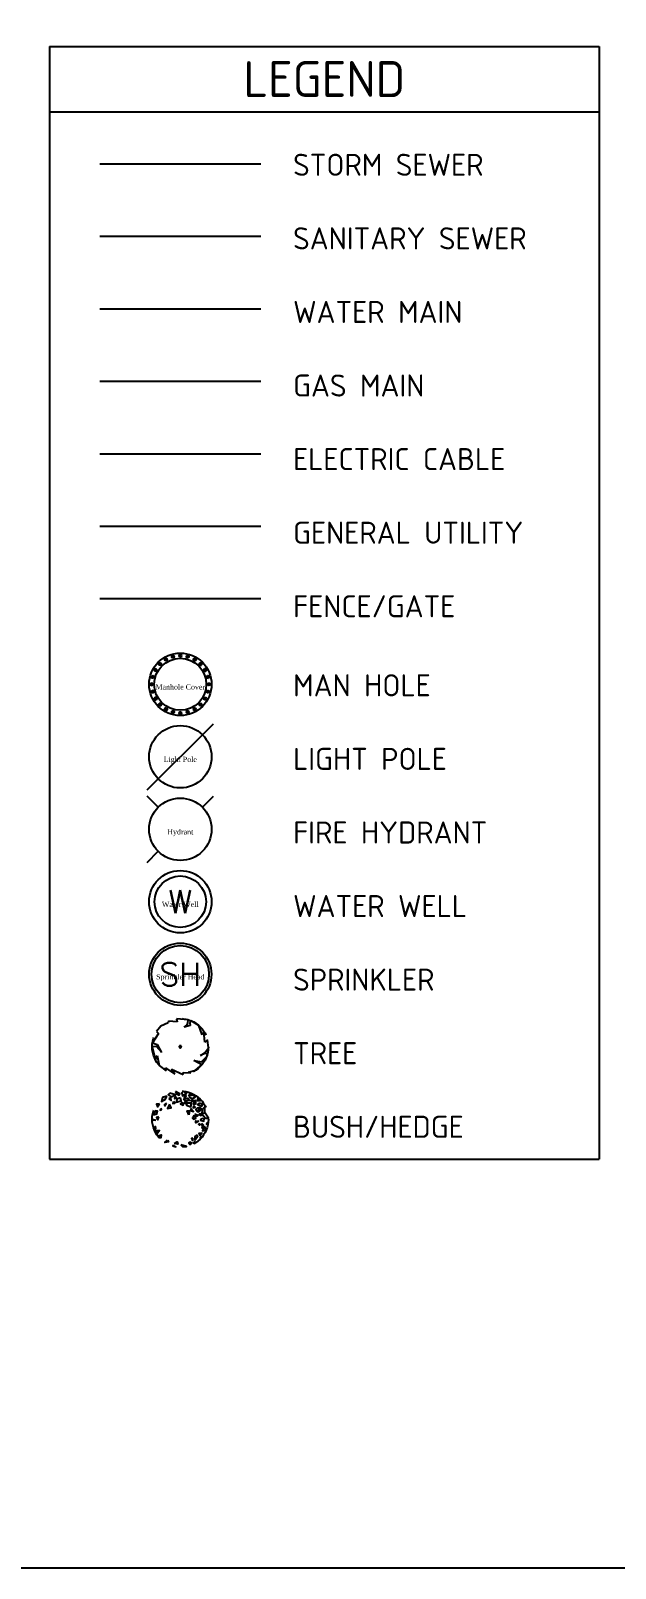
# Paper-space layout 'INFO_SHEET_FOR_STANDARDS' of a CAD drawing. Header units: feet, sheet in inches. Extents: x 0 to 10.7, y 0 to 8.2.
# Drawn here: x 3.77 to 5.69, y 0 to 5.05 of the extents above; entities that cross this region are included whole.
import ezdxf

# ---------------------------------------------------------------- set-up
doc = ezdxf.new("R2010")
doc.units = ezdxf.units.FT
doc.header["$MEASUREMENT"] = 0
doc.linetypes.add('DOT2', pattern=[0.125, 0, -0.125])
doc.layers.add('Construction Lines', color=11, linetype='DOT2', plot=False)
doc.layers.add('Product (Red Only)', color=1, linetype='Continuous')
doc.layers.add('Title Block', color=7, linetype='Continuous')
doc.styles.add('ISO3098B', font='ISO3098B.SHX', dxfattribs={"height": 2})
doc.styles.get("Standard").update_dxf_attribs({"font": 'simplex.shx'})
doc.styles.add('Times', font='times.ttf')
doc.linetypes.add('ELECTRICAL', pattern='A,0.5,-0.2,["ELC",Standard,S=0.1,R=0,X=-0.1,Y=-0.05],-0.2', length=0.9)
doc.linetypes.add('FENCE', pattern='A,0.5,-0.2,["X",Standard,S=0.1,R=0,X=-0.1,Y=-0.05],-0.2', length=0.9)
doc.linetypes.add('GAS_LINE', pattern='A,0.5,-0.2,["GAS",Standard,S=0.1,R=0,X=-0.1,Y=-0.05],-0.25', length=0.95)
doc.linetypes.add('SEWER', pattern='A,0.5,-0.2,["SW",Standard,S=0.1,R=0,X=-0.1,Y=-0.05],-0.2', length=0.9)
doc.linetypes.add('UTILITY', pattern='A,0.5,-0.2,["U",Standard,S=0.1,R=0,X=-0.1,Y=-0.05],-0.2', length=0.9)
doc.linetypes.add('WATER_SUPPLY', pattern='A,0.5,-0.2,["W",Standard,S=0.1,R=0,X=-0.1,Y=-0.05],-0.2', length=0.9)

# ---------------------------------------------------------------- blocks, each defined once
blk = doc.blocks.new('*U315')
for p, q in [((-0.0657, 0.0694), (-0.0803, 0.0519)), ((-0.0412, 0.0808), (-0.0657, 0.0694)), ((-0.0405, 0.0866), (-0.0412, 0.0808)), ((-0.0103, 0.0846), (-0.0405, 0.0866)), ((0.0266, 0.0912), (-0.0123, 0.0948)), ((-0.0123, 0.0948), (-0.0103, 0.0846)), ((0.0136, 0.0668), (0.0226, 0.0727)), ((0.034, 0.0725), (0.0136, 0.0668)), ((0.0226, 0.0727), (0.026, 0.0794)), ((0.026, 0.0794), (0.0266, 0.0912)), ((0.0368, 0.0882), (0.0328, 0.0816)), ((0.0328, 0.0816), (0.034, 0.0725)), ((0.0626, 0.0722), (0.0368, 0.0882)), ((0.0742, 0.0401), (0.0626, 0.0722)), ((-0.0806, 0.001), (-0.0955, -0.0006)), ((-0.0744, 0.0452), (-0.0946, 0.0132)), ((-0.0946, 0.0132), (-0.0781, 0.0077)), ((-0.0632, -0.0198), (-0.0806, 0.001)), ((-0.0803, 0.0519), (-0.0744, 0.0452)), ((-0.0781, 0.0077), (-0.0635, -0.0195)), ((-0.0034, 0.0004), (-0.0035, 0.0001)), ((-0.0035, 0.0001), (-0.0034, 0)), ((-0.0033, 0.0008), (-0.0034, 0.0007)), ((-0.0034, 0.0007), (-0.0034, 0.0005)), ((-0.0034, 0.0005), (-0.0034, 0.0004)), ((-0.003, 0.0003), (-0.0034, 0.0005)), ((-0.0032, 0.0011), (-0.0033, 0.001)), ((-0.0033, 0.001), (-0.0033, 0.0008)), ((-0.0027, 0.0008), (-0.0033, 0.001)), ((-0.0031, 0.0016), (-0.0032, 0.0014)), ((-0.0032, 0.0014), (-0.003, 0.0012)), ((-0.0031, 0.0011), (-0.0032, 0.0011)), ((-0.003, 0.0017), (-0.0031, 0.0016)), ((-0.003, 0.0012), (-0.0031, 0.0011)), ((-0.0027, 0.0021), (-0.003, 0.0018)), ((-0.003, 0.0018), (-0.003, 0.0017)), ((-0.0028, 0.0014), (-0.003, 0.0017)), ((-0.0016, 0.0002), (-0.003, 0.0003)), ((-0.0026, 0.0012), (-0.0028, 0.0014)), ((-0.0025, 0.0023), (-0.0027, 0.0023)), ((-0.0027, 0.0023), (-0.0027, 0.0022)), ((-0.0027, 0.0022), (-0.0027, 0.0021)), ((-0.0025, 0.0018), (-0.0027, 0.0021)), ((-0.0021, 0.0007), (-0.0027, 0.0008)), ((-0.0023, 0.0011), (-0.0026, 0.0012)), ((-0.0024, 0.0025), (-0.0025, 0.0023)), ((-0.0013, 0.001), (-0.0025, 0.0018)), ((-0.0022, 0.0026), (-0.0024, 0.0025)), ((-0.0019, 0.0021), (-0.0024, 0.0025)), ((-0.0019, 0.001), (-0.0023, 0.0011)), ((-0.0021, 0.0025), (-0.0022, 0.0026)), ((-0.002, 0.0025), (-0.0021, 0.0025)), ((-0.0015, 0.0004), (-0.0021, 0.0007)), ((-0.0019, 0.0029), (-0.002, 0.0028)), ((-0.002, 0.0028), (-0.002, 0.0025)), ((-0.0017, 0.0029), (-0.0019, 0.0029)), ((-0.0014, 0.0016), (-0.0019, 0.0021)), ((-0.0016, 0.0009), (-0.0019, 0.001)), ((-0.0013, 0.0032), (-0.0017, 0.0031)), ((-0.0017, 0.0031), (-0.0017, 0.0029)), ((-0.0017, 0.0026), (-0.0017, 0.0029)), ((-0.0017, 0.0024), (-0.0017, 0.0026)), ((-0.0014, 0.0021), (-0.0017, 0.0024)), ((-0.0014, 0.0006), (-0.0016, 0.0009)), ((-0.0012, 0), (-0.0016, 0.0002)), ((-0.0006, 0.0001), (-0.0015, 0.0004)), ((-0.0011, 0.0018), (-0.0014, 0.0021)), ((-0.0011, 0.0011), (-0.0014, 0.0016)), ((-0.0011, 0.0004), (-0.0014, 0.0006)), ((-0.0011, 0.0033), (-0.0013, 0.0032)), ((-0.0013, 0.0032), (-0.0013, 0.0032)), ((-0.0013, 0.0028), (-0.0013, 0.0032)), ((-0.0007, 0.0015), (-0.0013, 0.0028)), ((-0.0011, 0.0006), (-0.0013, 0.001)), ((-0.001, 0.0033), (-0.0011, 0.0033)), ((-0.001, 0.0016), (-0.0011, 0.0018)), ((-0.0005, 0.0003), (-0.0011, 0.0011)), ((-0.0007, 0.0003), (-0.0011, 0.0004)), ((-0.0008, 0.0034), (-0.001, 0.0033)), ((-0.0009, 0.0013), (-0.001, 0.0016)), ((-0.0007, 0.0009), (-0.0009, 0.0013)), ((-0.0006, 0.0034), (-0.0008, 0.0034)), ((-0.0006, 0.0028), (-0.0008, 0.0034)), ((-0.0006, 0.0011), (-0.0007, 0.0015)), ((-0.0005, 0.0006), (-0.0007, 0.0009)), ((-0.0005, 0.0002), (-0.0007, 0.0003)), ((-0.0006, 0.0032), (-0.0006, 0.0034)), ((-0.0005, 0.0032), (-0.0006, 0.0032)), ((-0.0004, 0.0021), (-0.0006, 0.0028)), ((-0.0003, 0.0035), (-0.0005, 0.0032)), ((-0.0004, 0.0004), (-0.0005, 0.0006)), ((-0.0004, 0.0015), (-0.0004, 0.0021)), ((-0.0002, 0.0005), (-0.0004, 0.0015)), ((-0.0001, 0.0035), (-0.0003, 0.0035)), ((-0.0003, 0.0029), (-0.0002, 0.0031)), ((-0.0002, 0.0025), (-0.0003, 0.0029)), ((-0.0002, 0.0031), (0, 0.0034)), ((0, 0.0021), (-0.0002, 0.0025)), ((-0.0002, 0.0012), (-0.0001, 0.0015)), ((-0.0001, 0.0008), (-0.0002, 0.0012)), ((0, 0.0034), (-0.0001, 0.0035)), ((-0.0001, 0.0015), (0, 0.0018)), ((-0.0001, 0.0006), (-0.0001, 0.0008)), ((0.0001, 0.0035), (0, 0.0034)), ((0, 0.0018), (0, 0.0021)), ((0, 0.0012), (0.0002, 0.0016)), ((0.0004, 0.0034), (0.0001, 0.0035)), ((0.0001, 0.0006), (0.0004, 0.0015)), ((0.0002, 0.0016), (0.0003, 0.003)), ((0.0002, 0.0005), (0.0003, 0.0007)), ((0.0003, 0.003), (0.0005, 0.0034)), ((0.0003, 0.0005), (0.0011, 0.0011)), ((0.0003, 0.0007), (0.0004, 0.0011)), ((0.0005, 0.0034), (0.0004, 0.0034)), ((0.0004, 0.0015), (0.0007, 0.0021)), ((0.0004, 0.0011), (0.0006, 0.0014)), ((0.0004, 0.0004), (0.0006, 0.0005)), ((0.0007, 0.0034), (0.0005, 0.0034)), ((0.0005, 0.0002), (0.0015, 0.0004)), ((0.0006, 0.0014), (0.0009, 0.0016)), ((0.0006, 0.0011), (0.001, 0.0013)), ((0.0006, 0.0005), (0.0009, 0.0007)), ((0.0006, 0.0001), (0.0008, 0.0001)), ((0.0008, 0.0034), (0.0007, 0.0034)), ((0.0007, 0.0021), (0.0008, 0.0027)), ((0.001, 0.0033), (0.0008, 0.0034)), ((0.0008, 0.0027), (0.001, 0.0033)), ((0.0008, 0.0001), (0.0012, 0.0002)), ((0.0009, 0.0016), (0.001, 0.0019)), ((0.0009, 0.0007), (0.0013, 0.0009)), ((0.0011, 0.0032), (0.001, 0.0033)), ((0.001, 0.0013), (0.0018, 0.0025)), ((0.001, 0.0019), (0.0011, 0.0023)), ((0.0011, 0.0031), (0.0011, 0.0032)), ((0.0012, 0.003), (0.0011, 0.0031)), ((0.0011, 0.0023), (0.0012, 0.0026)), ((0.0011, 0.0011), (0.0016, 0.0014)), ((0.0011, 0.0006), (0.0015, 0.0007)), ((0.0014, 0.0032), (0.0012, 0.003)), ((0.0012, 0.0026), (0.0014, 0.0028)), ((0.0012, 0.0002), (0.0015, 0.0002)), ((0.0012, 0), (0.0016, -0.0002)), ((0.0013, 0.0009), (0.0016, 0.001)), ((0.0016, 0.0031), (0.0014, 0.0032)), ((0.0014, 0.0028), (0.0017, 0.003)), ((0.0015, 0.0007), (0.0028, 0.0013)), ((0.0015, 0.0004), (0.0021, 0.0004)), ((0.0015, 0.0002), (0.0018, 0.0001)), ((0.0017, 0.003), (0.0016, 0.0031)), ((0.0016, 0.0014), (0.0021, 0.0019)), ((0.0016, 0.001), (0.0018, 0.0011)), ((0.0018, 0.003), (0.0017, 0.003)), ((0.0021, 0.0027), (0.0018, 0.003)), ((0.0018, 0.0025), (0.0021, 0.0027)), ((0.0018, 0.0011), (0.0021, 0.0014)), ((0.0018, 0.0001), (0.0021, 0)), ((0.0022, 0.0027), (0.0021, 0.0027)), ((0.0021, 0.0019), (0.0025, 0.0024)), ((0.0021, 0.0014), (0.0023, 0.0017)), ((0.0021, 0.0004), (0.0028, 0.0006)), ((0.0021, 0), (0.0025, 0.0002)), ((0.0023, 0.0027), (0.0022, 0.0027)), ((0.0023, 0.0025), (0.0023, 0.0027)), ((0.0025, 0.0024), (0.0023, 0.0025)), ((0.0023, 0.0017), (0.0026, 0.0017)), ((0.0026, 0.0022), (0.0025, 0.0024)), ((0.0025, 0.0021), (0.0026, 0.0022)), ((0.0025, 0.002), (0.0025, 0.0021)), ((0.0028, 0.002), (0.0025, 0.002)), ((0.0025, 0.0002), (0.0029, 0.0003)), ((0.0026, 0.0017), (0.0029, 0.0017)), ((0.0029, 0.0019), (0.0028, 0.002)), ((0.0028, 0.0013), (0.0032, 0.0013)), ((0.0028, 0.0006), (0.0034, 0.0008)), ((0.0029, 0.0017), (0.0029, 0.0019)), ((0.0031, 0.0017), (0.0029, 0.0017)), ((0.0029, 0.0003), (0.0031, 0.0002)), ((0.0032, 0.0013), (0.0031, 0.0017)), ((0.0031, 0.0002), (0.0034, 0)), ((0.0033, 0.0012), (0.0032, 0.0013)), ((0.0032, 0.0013), (0.0032, 0.0013)), ((0.0032, 0.0005), (0.0032, 0.0006)), ((0.0032, 0.0006), (0.0034, 0.0006)), ((0.0035, 0.0003), (0.0032, 0.0005)), ((0.0033, 0.001), (0.0033, 0.0012)), ((0.0034, 0.0008), (0.0033, 0.001)), ((0.0034, 0.0006), (0.0034, 0.0008)), ((0.0034, 0), (0.0035, 0.0001)), ((0.0035, -0.0001), (0.0034, 0)), ((0.0035, 0.0001), (0.0035, 0.0003)), ((0.0802, 0.052), (0.0742, 0.0401)), ((0.0839, 0.0158), (0.0802, 0.052)), ((0.0926, 0.0236), (0.0839, 0.0158)), ((0.0955, -0.0042), (0.0926, 0.0236)), ((-0.0955, -0.0006), (-0.0838, -0.0458)), ((-0.0838, -0.0458), (-0.0781, -0.0302)), ((-0.0781, -0.0302), (-0.0713, -0.0635)), ((-0.0034, 0), (-0.0035, -0.0001)), ((-0.0035, -0.0001), (-0.0035, -0.0003)), ((-0.0035, -0.0003), (-0.0032, -0.0005)), ((-0.0031, -0.0002), (-0.0034, 0)), ((-0.0032, -0.0006), (-0.0034, -0.0006)), ((-0.0034, -0.0006), (-0.0034, -0.0008)), ((-0.0028, -0.0006), (-0.0034, -0.0008)), ((-0.0034, -0.0008), (-0.0033, -0.001)), ((-0.0033, -0.001), (-0.0033, -0.0011)), ((-0.0033, -0.0011), (-0.0032, -0.0013)), ((-0.0032, -0.0005), (-0.0032, -0.0006)), ((-0.0032, -0.0013), (-0.0032, -0.0013)), ((-0.0032, -0.0013), (-0.0031, -0.0017)), ((-0.0028, -0.0013), (-0.0032, -0.0013)), ((-0.0029, -0.0003), (-0.0031, -0.0002)), ((-0.0031, -0.0017), (-0.0029, -0.0017)), ((-0.0025, -0.0002), (-0.0029, -0.0003)), ((-0.0029, -0.0017), (-0.0029, -0.0018)), ((-0.0026, -0.0017), (-0.0029, -0.0017)), ((-0.0029, -0.0018), (-0.0028, -0.002)), ((-0.0021, -0.0004), (-0.0028, -0.0006)), ((-0.0015, -0.0006), (-0.0028, -0.0013)), ((-0.0028, -0.002), (-0.0025, -0.002)), ((-0.0023, -0.0017), (-0.0026, -0.0017)), ((-0.0025, -0.0021), (-0.0026, -0.0022)), ((-0.0026, -0.0022), (-0.0025, -0.0024)), ((-0.0021, 0), (-0.0025, -0.0002)), ((-0.0021, -0.0019), (-0.0025, -0.0024)), ((-0.0025, -0.002), (-0.0025, -0.0021)), ((-0.0025, -0.0024), (-0.0023, -0.0025)), ((-0.0021, -0.0014), (-0.0023, -0.0017)), ((-0.0023, -0.0025), (-0.0023, -0.0026)), ((-0.0023, -0.0026), (-0.0022, -0.0027)), ((-0.0022, -0.0027), (-0.0021, -0.0027)), ((-0.0018, 0), (-0.0021, 0)), ((-0.0015, -0.0004), (-0.0021, -0.0004)), ((-0.0018, -0.0011), (-0.0021, -0.0014)), ((-0.0016, -0.0014), (-0.0021, -0.0019)), ((-0.0018, -0.0025), (-0.0021, -0.0027)), ((-0.0021, -0.0027), (-0.0018, -0.003)), ((-0.0015, -0.0001), (-0.0018, 0)), ((-0.0016, -0.0009), (-0.0018, -0.0011)), ((-0.001, -0.0013), (-0.0018, -0.0025)), ((-0.0018, -0.003), (-0.0017, -0.003)), ((-0.0014, -0.0028), (-0.0017, -0.003)), ((-0.0017, -0.003), (-0.0016, -0.0031)), ((-0.0013, -0.0009), (-0.0016, -0.0009)), ((-0.0011, -0.0011), (-0.0016, -0.0014)), ((-0.0016, -0.0031), (-0.0014, -0.0032)), ((-0.0012, -0.0002), (-0.0015, -0.0001)), ((-0.0005, -0.0002), (-0.0015, -0.0004)), ((-0.0011, -0.0006), (-0.0015, -0.0006)), ((-0.0012, -0.0026), (-0.0014, -0.0028)), ((-0.0014, -0.0032), (-0.0012, -0.003)), ((-0.0009, -0.0007), (-0.0013, -0.0009)), ((-0.0008, -0.0001), (-0.0012, -0.0002)), ((-0.0011, -0.0023), (-0.0012, -0.0026)), ((-0.0012, -0.003), (-0.0011, -0.0031)), ((-0.0003, -0.0005), (-0.0011, -0.0011)), ((-0.001, -0.0019), (-0.0011, -0.0023)), ((-0.0011, -0.0031), (-0.0011, -0.0032)), ((-0.0011, -0.0032), (-0.001, -0.0033)), ((-0.0006, -0.0011), (-0.001, -0.0013)), ((-0.0009, -0.0016), (-0.001, -0.0019)), ((-0.0008, -0.0027), (-0.001, -0.0033)), ((-0.001, -0.0033), (-0.0008, -0.0033)), ((-0.0006, -0.0004), (-0.0009, -0.0007)), ((-0.0006, -0.0014), (-0.0009, -0.0016)), ((-0.0006, -0.0001), (-0.0008, -0.0001)), ((-0.0007, -0.0021), (-0.0008, -0.0027)), ((-0.0008, -0.0033), (-0.0007, -0.0034)), ((-0.0004, -0.0015), (-0.0007, -0.0021)), ((-0.0007, -0.0034), (-0.0005, -0.0034)), ((-0.0004, -0.0003), (-0.0006, -0.0004)), ((-0.0004, -0.0011), (-0.0006, -0.0014)), ((-0.0003, -0.003), (-0.0005, -0.0034)), ((-0.0005, -0.0034), (-0.0004, -0.0034)), ((-0.0001, -0.0006), (-0.0004, -0.0015)), ((-0.0003, -0.0007), (-0.0004, -0.0011)), ((-0.0004, -0.0034), (-0.0001, -0.0035)), ((-0.0002, -0.0005), (-0.0003, -0.0007)), ((-0.0002, -0.0016), (-0.0003, -0.003)), ((0, -0.0012), (-0.0002, -0.0016)), ((-0.0001, -0.0035), (0, -0.0034)), ((0.0001, -0.0015), (0, -0.0018)), ((0, -0.0018), (0, -0.0021)), ((0, -0.0021), (0.0002, -0.0025)), ((0.0002, -0.0031), (0, -0.0034)), ((0, -0.0034), (0.0001, -0.0035)), ((0.0001, -0.0006), (0.0001, -0.0008)), ((0.0001, -0.0008), (0.0002, -0.0012)), ((0.0002, -0.0012), (0.0001, -0.0015)), ((0.0001, -0.0035), (0.0003, -0.0035)), ((0.0002, -0.0005), (0.0004, -0.0015)), ((0.0002, -0.0025), (0.0003, -0.0029)), ((0.0003, -0.0029), (0.0002, -0.0031)), ((0.0003, -0.0035), (0.0005, -0.0032)), ((0.0004, -0.0004), (0.0005, -0.0006)), ((0.0004, -0.0015), (0.0004, -0.0021)), ((0.0004, -0.0021), (0.0006, -0.0028)), ((0.0005, -0.0002), (0.0007, -0.0003)), ((0.0005, -0.0003), (0.0011, -0.0011)), ((0.0005, -0.0006), (0.0007, -0.0009)), ((0.0005, -0.0032), (0.0006, -0.0032)), ((0.0006, -0.0001), (0.0015, -0.0004)), ((0.0006, -0.0011), (0.0007, -0.0015)), ((0.0006, -0.0028), (0.0008, -0.0034)), ((0.0006, -0.0032), (0.0006, -0.0034)), ((0.0006, -0.0034), (0.0008, -0.0034)), ((0.0007, -0.0003), (0.0011, -0.0004)), ((0.0007, -0.0009), (0.0009, -0.0013)), ((0.0007, -0.0015), (0.0013, -0.0028)), ((0.0008, -0.0034), (0.001, -0.0033)), ((0.0009, -0.0013), (0.001, -0.0015)), ((0.001, -0.0015), (0.0011, -0.0018)), ((0.001, -0.0033), (0.0011, -0.0033)), ((0.0011, -0.0004), (0.0014, -0.0006)), ((0.0011, -0.0006), (0.0013, -0.001)), ((0.0011, -0.0011), (0.0014, -0.0016)), ((0.0011, -0.0018), (0.0014, -0.0021)), ((0.0011, -0.0033), (0.0013, -0.0032)), ((0.0013, -0.001), (0.0025, -0.0018)), ((0.0013, -0.0028), (0.0013, -0.0032)), ((0.0013, -0.0032), (0.0013, -0.0031)), ((0.0013, -0.0031), (0.0017, -0.0031)), ((0.0014, -0.0006), (0.0016, -0.0009)), ((0.0014, -0.0016), (0.0019, -0.0021)), ((0.0014, -0.0021), (0.0017, -0.0023)), ((0.0015, -0.0004), (0.0021, -0.0007)), ((0.0016, -0.0002), (0.003, -0.0003)), ((0.0016, -0.0009), (0.0019, -0.001)), ((0.0017, -0.0023), (0.0017, -0.0026)), ((0.0017, -0.0026), (0.0017, -0.0029)), ((0.0017, -0.0031), (0.0017, -0.0029)), ((0.0017, -0.0029), (0.0019, -0.0029)), ((0.0019, -0.001), (0.0023, -0.0011)), ((0.0019, -0.0021), (0.0024, -0.0025)), ((0.0019, -0.0029), (0.002, -0.0028)), ((0.002, -0.0028), (0.002, -0.0025)), ((0.002, -0.0025), (0.0021, -0.0025)), ((0.0021, -0.0007), (0.0027, -0.0008)), ((0.0021, -0.0025), (0.0022, -0.0026)), ((0.0022, -0.0026), (0.0024, -0.0025)), ((0.0023, -0.0011), (0.0026, -0.0012)), ((0.0024, -0.0025), (0.0025, -0.0023)), ((0.0025, -0.0018), (0.0027, -0.0021)), ((0.0025, -0.0023), (0.0027, -0.0023)), ((0.0026, -0.0012), (0.0028, -0.0014)), ((0.0027, -0.0008), (0.0033, -0.001)), ((0.0027, -0.0021), (0.003, -0.0018)), ((0.0027, -0.0022), (0.0027, -0.0021)), ((0.0027, -0.0023), (0.0027, -0.0022)), ((0.0028, -0.0014), (0.003, -0.0017)), ((0.003, -0.0003), (0.0034, -0.0005)), ((0.003, -0.0012), (0.0031, -0.0011)), ((0.0032, -0.0014), (0.003, -0.0012)), ((0.003, -0.0017), (0.0031, -0.0016)), ((0.003, -0.0018), (0.003, -0.0017)), ((0.0031, -0.0011), (0.0032, -0.0011)), ((0.0031, -0.0016), (0.0032, -0.0014)), ((0.0032, -0.0011), (0.0033, -0.001)), ((0.0033, -0.0008), (0.0034, -0.0007)), ((0.0033, -0.001), (0.0033, -0.0008)), ((0.0034, -0.0004), (0.0035, -0.0001)), ((0.0034, -0.0005), (0.0034, -0.0004)), ((0.0034, -0.0007), (0.0034, -0.0005)), ((0.0736, -0.0611), (0.0455, -0.047)), ((0.0455, -0.047), (0.0723, -0.0515)), ((0.0832, -0.0235), (0.0686, -0.0302)), ((0.069, -0.03), (0.0828, -0.0205)), ((0.0723, -0.0515), (0.0897, -0.0328)), ((0.0828, -0.0205), (0.0955, -0.0042)), ((0.0923, -0.0248), (0.0832, -0.0235)), ((0.0897, -0.0328), (0.0923, -0.0248)), ((-0.0713, -0.0635), (-0.0482, -0.0825)), ((-0.0482, -0.0825), (-0.0506, -0.0716)), ((-0.0506, -0.0716), (-0.0186, -0.0937)), ((-0.0186, -0.0937), (-0.0299, -0.0761)), ((-0.0299, -0.0761), (0.0103, -0.095)), ((0.0103, -0.095), (0.0095, -0.0881)), ((0.0095, -0.0881), (0.0362, -0.0885)), ((0.0278, -0.0863), (0.0522, -0.08)), ((0.0362, -0.0885), (0.0278, -0.0863)), ((0.0522, -0.08), (0.0594, -0.0727)), ((0.0594, -0.0727), (0.0736, -0.0611))]:
    blk.add_line(p, q)
at = {"layer": 'Construction Lines', "color": 18, "true_color": 0x000000}
blk.add_circle((0, 0), 0.0956, dxfattribs=at)
blk = doc.blocks.new('*U316')
for points in [[(-0.0461, 0.0783), (-0.0603, 0.0741), (-0.0642, 0.0601), (-0.05, 0.0678)], [(-0.0464, 0.0548), (-0.0535, 0.05), (-0.0524, 0.0458)], [(-0.0354, 0.0888), (-0.0414, 0.0832), (-0.0315, 0.0762), (-0.0163, 0.0832)], [(-0.0388, 0.0695), (-0.0306, 0.0633), (-0.0322, 0.0723)], [(-0.023, 0.0605), (-0.0251, 0.0534), (-0.018, 0.0542)], [(-0.0153, 0.0765), (-0.0197, 0.0723), (-0.018, 0.0688), (-0.0142, 0.073)], [(-0.0159, 0.0942), (-0.0126, 0.0858), (-0.0039, 0.0816), (-0.0012, 0.0858), (-0.0061, 0.0886)], [(0.0005, 0.073), (-0.0104, 0.0688), (-0.0137, 0.0576), (0.0027, 0.0625)], [(0.0065, 0.0576), (0.0011, 0.052), (0.0093, 0.0479)], [(0.0109, 0.0949), (0.0054, 0.0893), (0.007, 0.0788), (0.0212, 0.0872)], [(0.0114, 0.0688), (0.0256, 0.0709), (0.0311, 0.0633), (0.0158, 0.0625)], [(0.0213, 0.08), (0.0153, 0.0786), (0.0136, 0.0744), (0.0191, 0.0758)], [(0.0142, 0.0506), (0.0142, 0.057), (0.0218, 0.0605), (0.0174, 0.0556)], [(0.0207, 0.0548), (0.0207, 0.0472), (0.036, 0.0415), (0.0376, 0.0542)], [(0.0336, 0.0894), (0.0293, 0.0803), (0.0325, 0.074), (0.0424, 0.0699), (0.0511, 0.0754), (0.0413, 0.0817), (0.0374, 0.0803)], [(0.0376, 0.0667), (0.0371, 0.0625), (0.0404, 0.0611), (0.0404, 0.0667)], [(0.0524, 0.0639), (0.0447, 0.0618), (0.0453, 0.05), (0.0529, 0.0534)], [(0.0603, 0.0741), (0.0576, 0.0629), (0.069, 0.0629)], [(0.0638, 0.0548), (0.0584, 0.05), (0.0731, 0.0444), (0.0758, 0.0514)], [(-0.0912, 0.0143), (-0.0792, 0.0185), (-0.0775, 0.0276), (-0.0841, 0.0283)], [(-0.0708, 0.0519), (-0.0807, 0.0512), (-0.0779, 0.0414)], [(-0.0726, 0.0077), (-0.0803, 0.0056), (-0.0764, -0.0028)], [(-0.0661, 0.0366), (-0.0683, 0.0303), (-0.0634, 0.0324)], [(-0.0366, 0.0514), (-0.0437, 0.036), (-0.0311, 0.0388)], [(0.0289, 0.015), (0.0234, 0.0283), (0.0311, 0.0283)], [(0.036, 0.0367), (0.0349, 0.0297), (0.0447, 0.0262)], [(0.0475, 0.0122), (0.0409, 0.0031), (0.0447, -0.0004), (0.0529, 0.0031)], [(0.0447, 0.0444), (0.0442, 0.0388), (0.0502, 0.0409)], [(0.0611, 0.0136), (0.0562, 0.0101), (0.0507, 0.0171)], [(0.066, 0.0401), (0.0578, 0.0374), (0.0529, 0.0332), (0.06, 0.0248), (0.066, 0.0283), (0.0622, 0.0311)], [(0.0666, 0.0206), (0.0644, 0.0164), (0.0704, 0.0122)], [(0.0709, 0.0381), (0.0666, 0.0367), (0.0682, 0.0311), (0.0698, 0.0325)], [(0.073, 0.0018), (0.0681, -0.0031), (0.0795, -0.0066), (0.0812, -0.0003)], [(0.0835, 0.0415), (0.0748, 0.0325), (0.0731, 0.0185), (0.0851, 0.0038), (0.0955, 0.0031), (0.084, 0.0199), (0.0758, 0.0192), (0.0835, 0.0227)], [(-0.0825, -0.0035), (-0.0923, -0.0042), (-0.0956, 0)], [(-0.0845, -0.0237), (-0.0894, -0.0286), (-0.0878, -0.0377), (-0.0834, -0.03)], [(-0.0792, -0.0374), (-0.071, -0.0381), (-0.0781, -0.0493)], [(0.0633, -0.0067), (0.0524, -0.0123), (0.0524, -0.006)], [(0.0677, -0.0144), (0.0649, -0.0207), (0.0617, -0.0172)], [(0.0746, -0.0466), (0.0675, -0.0557), (0.0636, -0.0473)], [(0.0726, -0.0144), (0.0742, -0.0305), (0.0791, -0.0207)], [(0.0827, -0.0242), (0.0756, -0.0396), (0.0882, -0.0368)], [(0.0914, -0.0108), (0.0887, -0.0165), (0.0947, -0.0129)], [(-0.0768, -0.0568), (-0.0648, -0.0533), (-0.0665, -0.0631)], [(-0.0437, -0.0718), (-0.0404, -0.0767), (-0.053, -0.0795)], [(-0.0215, -0.0894), (-0.0253, -0.0908), (-0.0155, -0.0943)], [(-0.0199, -0.0824), (-0.0111, -0.0768), (-0.0089, -0.0852)], [(0.0024, -0.0868), (0.0073, -0.0924), (0.0215, -0.0931)], [(0.0333, -0.0767), (0.0289, -0.0809), (0.0333, -0.0858), (0.0376, -0.0802)], [(0.0431, -0.0648), (0.0376, -0.0662), (0.0409, -0.0725)], [(0.0489, -0.0758), (0.044, -0.08), (0.05, -0.0814)], [(0.0496, -0.0725), (0.0502, -0.0585), (0.0562, -0.0543), (0.0589, -0.0599)], [(0.0681, -0.067), (0.0725, -0.0593), (0.067, -0.0628)]]:
    blk.add_lwpolyline(points, close=True)
at = {"layer": 'Construction Lines', "color": 18, "true_color": 0x000000}
blk.add_circle((0, 0), 0.0956, dxfattribs=at)
blk = doc.blocks.new('*U215')
at = {"color": 0, "linetype": 'Continuous'}
for p, q in [((-11, 6), (0, 13)), ((-11, -6), (-11, 6)), ((11, 6), (0, 13)), ((11, -6), (11, 6)), ((-11, -6), (0, -13)), ((11, -6), (0, -13))]:
    blk.add_line(p, q, dxfattribs=at)
for radius in [11.2, 4.69]:
    blk.add_circle((0, 0), radius, dxfattribs=at)
blk.add_arc((0, 0), 7, 250, 160, dxfattribs=at)
blk = doc.blocks.new('*U216')
at = {"color": 0, "linetype": 'Continuous'}
for p, q in [((-11, 6), (0, 13)), ((-11, -6), (-11, 6)), ((11, 6), (0, 13)), ((11, -6), (11, 6)), ((-11, -6), (0, -13)), ((11, -6), (0, -13))]:
    blk.add_line(p, q, dxfattribs=at)
for radius in [11.2, 4.69]:
    blk.add_circle((0, 0), radius, dxfattribs=at)
blk.add_arc((0, 0), 7, 250, 160, dxfattribs=at)
blk = doc.blocks.new('*U217')
at = {"color": 0, "linetype": 'Continuous'}
for p, q in [((-11, 6), (0, 13)), ((-11, -6), (-11, 6)), ((11, 6), (0, 13)), ((11, -6), (11, 6)), ((-11, -6), (0, -13)), ((11, -6), (0, -13))]:
    blk.add_line(p, q, dxfattribs=at)
for radius in [11.2, 4.69]:
    blk.add_circle((0, 0), radius, dxfattribs=at)
blk.add_arc((0, 0), 7, 250, 160, dxfattribs=at)
blk = doc.blocks.new('*U218')
at = {"color": 0, "linetype": 'Continuous'}
for p, q in [((-11, 6), (0, 13)), ((-11, -6), (-11, 6)), ((11, 6), (0, 13)), ((11, -6), (11, 6)), ((-11, -6), (0, -13)), ((11, -6), (0, -13))]:
    blk.add_line(p, q, dxfattribs=at)
for radius in [11.2, 4.69]:
    blk.add_circle((0, 0), radius, dxfattribs=at)
blk.add_arc((0, 0), 7, 250, 160, dxfattribs=at)
blk = doc.blocks.new('*U219')
at = {"color": 0, "linetype": 'Continuous'}
for p, q in [((-11, 6), (0, 13)), ((-11, -6), (-11, 6)), ((11, 6), (0, 13)), ((11, -6), (11, 6)), ((-11, -6), (0, -13)), ((11, -6), (0, -13))]:
    blk.add_line(p, q, dxfattribs=at)
for radius in [11.2, 4.69]:
    blk.add_circle((0, 0), radius, dxfattribs=at)
blk.add_arc((0, 0), 7, 250, 160, dxfattribs=at)
blk = doc.blocks.new('*U220')
at = {"color": 0, "linetype": 'Continuous'}
for p, q in [((-11, 6), (0, 13)), ((-11, -6), (-11, 6)), ((11, 6), (0, 13)), ((11, -6), (11, 6)), ((-11, -6), (0, -13)), ((11, -6), (0, -13))]:
    blk.add_line(p, q, dxfattribs=at)
for radius in [11.2, 4.69]:
    blk.add_circle((0, 0), radius, dxfattribs=at)
blk.add_arc((0, 0), 7, 250, 160, dxfattribs=at)
blk = doc.blocks.new('*U221')
at = {"color": 0, "linetype": 'Continuous'}
for p, q in [((-11, 6), (0, 13)), ((-11, -6), (-11, 6)), ((11, 6), (0, 13)), ((11, -6), (11, 6)), ((-11, -6), (0, -13)), ((11, -6), (0, -13))]:
    blk.add_line(p, q, dxfattribs=at)
for radius in [11.2, 4.69]:
    blk.add_circle((0, 0), radius, dxfattribs=at)
blk.add_arc((0, 0), 7, 250, 160, dxfattribs=at)
blk = doc.blocks.new('*U222')
at = {"color": 0, "linetype": 'Continuous'}
for p, q in [((-11, 6), (0, 13)), ((-11, -6), (-11, 6)), ((11, 6), (0, 13)), ((11, -6), (11, 6)), ((-11, -6), (0, -13)), ((11, -6), (0, -13))]:
    blk.add_line(p, q, dxfattribs=at)
for radius in [11.2, 4.69]:
    blk.add_circle((0, 0), radius, dxfattribs=at)
blk.add_arc((0, 0), 7, 250, 160, dxfattribs=at)
blk = doc.blocks.new('*U223')
at = {"color": 0, "linetype": 'Continuous'}
for p, q in [((-11, 6), (0, 13)), ((-11, -6), (-11, 6)), ((11, 6), (0, 13)), ((11, -6), (11, 6)), ((-11, -6), (0, -13)), ((11, -6), (0, -13))]:
    blk.add_line(p, q, dxfattribs=at)
for radius in [11.2, 4.69]:
    blk.add_circle((0, 0), radius, dxfattribs=at)
blk.add_arc((0, 0), 7, 250, 160, dxfattribs=at)
blk = doc.blocks.new('*U224')
at = {"color": 0, "linetype": 'Continuous'}
for p, q in [((-11, 6), (0, 13)), ((-11, -6), (-11, 6)), ((11, 6), (0, 13)), ((11, -6), (11, 6)), ((-11, -6), (0, -13)), ((11, -6), (0, -13))]:
    blk.add_line(p, q, dxfattribs=at)
for radius in [11.2, 4.69]:
    blk.add_circle((0, 0), radius, dxfattribs=at)
blk.add_arc((0, 0), 7, 250, 160, dxfattribs=at)
blk = doc.blocks.new('*U210')
at = {"color": 0, "linetype": 'Continuous'}
for p, q in [((-11, 6), (0, 13)), ((-11, -6), (-11, 6)), ((11, 6), (0, 13)), ((11, -6), (11, 6)), ((-11, -6), (0, -13)), ((11, -6), (0, -13))]:
    blk.add_line(p, q, dxfattribs=at)
for radius in [11.2, 4.69]:
    blk.add_circle((0, 0), radius, dxfattribs=at)
blk.add_arc((0, 0), 7, 250, 160, dxfattribs=at)
blk = doc.blocks.new('*U211')
at = {"color": 0, "linetype": 'Continuous'}
for p, q in [((-11, 6), (0, 13)), ((-11, -6), (-11, 6)), ((11, 6), (0, 13)), ((11, -6), (11, 6)), ((-11, -6), (0, -13)), ((11, -6), (0, -13))]:
    blk.add_line(p, q, dxfattribs=at)
for radius in [11.2, 4.69]:
    blk.add_circle((0, 0), radius, dxfattribs=at)
blk.add_arc((0, 0), 7, 250, 160, dxfattribs=at)
blk = doc.blocks.new('*U212')
at = {"color": 0, "linetype": 'Continuous'}
for p, q in [((-11, 6), (0, 13)), ((-11, -6), (-11, 6)), ((11, 6), (0, 13)), ((11, -6), (11, 6)), ((-11, -6), (0, -13)), ((11, -6), (0, -13))]:
    blk.add_line(p, q, dxfattribs=at)
for radius in [11.2, 4.69]:
    blk.add_circle((0, 0), radius, dxfattribs=at)
blk.add_arc((0, 0), 7, 250, 160, dxfattribs=at)
blk = doc.blocks.new('*U213')
at = {"color": 0, "linetype": 'Continuous'}
for p, q in [((-11, 6), (0, 13)), ((-11, -6), (-11, 6)), ((11, 6), (0, 13)), ((11, -6), (11, 6)), ((-11, -6), (0, -13)), ((11, -6), (0, -13))]:
    blk.add_line(p, q, dxfattribs=at)
for radius in [11.2, 4.69]:
    blk.add_circle((0, 0), radius, dxfattribs=at)
blk.add_arc((0, 0), 7, 250, 160, dxfattribs=at)
blk = doc.blocks.new('*U214')
at = {"color": 0, "linetype": 'Continuous'}
for p, q in [((-11, 6), (0, 13)), ((-11, -6), (-11, 6)), ((11, 6), (0, 13)), ((11, -6), (11, 6)), ((-11, -6), (0, -13)), ((11, -6), (0, -13))]:
    blk.add_line(p, q, dxfattribs=at)
for radius in [11.2, 4.69]:
    blk.add_circle((0, 0), radius, dxfattribs=at)
blk.add_arc((0, 0), 7, 250, 160, dxfattribs=at)
blk = doc.blocks.new('*U205')
at = {"color": 0, "linetype": 'Continuous'}
for p, q in [((-11, 6), (0, 13)), ((-11, -6), (-11, 6)), ((11, 6), (0, 13)), ((11, -6), (11, 6)), ((-11, -6), (0, -13)), ((11, -6), (0, -13))]:
    blk.add_line(p, q, dxfattribs=at)
for radius in [11.2, 4.69]:
    blk.add_circle((0, 0), radius, dxfattribs=at)
blk.add_arc((0, 0), 7, 250, 160, dxfattribs=at)
blk = doc.blocks.new('*U206')
at = {"color": 0, "linetype": 'Continuous'}
for p, q in [((-11, 6), (0, 13)), ((-11, -6), (-11, 6)), ((11, 6), (0, 13)), ((11, -6), (11, 6)), ((-11, -6), (0, -13)), ((11, -6), (0, -13))]:
    blk.add_line(p, q, dxfattribs=at)
for radius in [11.2, 4.69]:
    blk.add_circle((0, 0), radius, dxfattribs=at)
blk.add_arc((0, 0), 7, 250, 160, dxfattribs=at)
blk = doc.blocks.new('*U207')
at = {"color": 0, "linetype": 'Continuous'}
for p, q in [((-11, 6), (0, 13)), ((-11, -6), (-11, 6)), ((11, 6), (0, 13)), ((11, -6), (11, 6)), ((-11, -6), (0, -13)), ((11, -6), (0, -13))]:
    blk.add_line(p, q, dxfattribs=at)
for radius in [11.2, 4.69]:
    blk.add_circle((0, 0), radius, dxfattribs=at)
blk.add_arc((0, 0), 7, 250, 160, dxfattribs=at)
blk = doc.blocks.new('*U208')
at = {"color": 0, "linetype": 'Continuous'}
for p, q in [((-11, 6), (0, 13)), ((-11, -6), (-11, 6)), ((11, 6), (0, 13)), ((11, -6), (11, 6)), ((-11, -6), (0, -13)), ((11, -6), (0, -13))]:
    blk.add_line(p, q, dxfattribs=at)
for radius in [11.2, 4.69]:
    blk.add_circle((0, 0), radius, dxfattribs=at)
blk.add_arc((0, 0), 7, 250, 160, dxfattribs=at)
blk = doc.blocks.new('*U209')
at = {"color": 0, "linetype": 'Continuous'}
for p, q in [((-11, 6), (0, 13)), ((-11, -6), (-11, 6)), ((11, 6), (0, 13)), ((11, -6), (11, 6)), ((-11, -6), (0, -13)), ((11, -6), (0, -13))]:
    blk.add_line(p, q, dxfattribs=at)
for radius in [11.2, 4.69]:
    blk.add_circle((0, 0), radius, dxfattribs=at)
blk.add_arc((0, 0), 7, 250, 160, dxfattribs=at)
blk = doc.blocks.new('*U201')
at = {"color": 0, "linetype": 'Continuous'}
for p, q in [((-11, 6), (0, 13)), ((-11, -6), (-11, 6)), ((11, 6), (0, 13)), ((11, -6), (11, 6)), ((-11, -6), (0, -13)), ((11, -6), (0, -13))]:
    blk.add_line(p, q, dxfattribs=at)
for radius in [11.2, 4.69]:
    blk.add_circle((0, 0), radius, dxfattribs=at)
blk.add_arc((0, 0), 7, 250, 160, dxfattribs=at)
blk = doc.blocks.new('*U202')
at = {"color": 0, "linetype": 'Continuous'}
for p, q in [((-11, 6), (0, 13)), ((-11, -6), (-11, 6)), ((11, 6), (0, 13)), ((11, -6), (11, 6)), ((-11, -6), (0, -13)), ((11, -6), (0, -13))]:
    blk.add_line(p, q, dxfattribs=at)
for radius in [11.2, 4.69]:
    blk.add_circle((0, 0), radius, dxfattribs=at)
blk.add_arc((0, 0), 7, 250, 160, dxfattribs=at)
blk = doc.blocks.new('*U203')
at = {"color": 0, "linetype": 'Continuous'}
for p, q in [((-11, 6), (0, 13)), ((-11, -6), (-11, 6)), ((11, 6), (0, 13)), ((11, -6), (11, 6)), ((-11, -6), (0, -13)), ((11, -6), (0, -13))]:
    blk.add_line(p, q, dxfattribs=at)
for radius in [11.2, 4.69]:
    blk.add_circle((0, 0), radius, dxfattribs=at)
blk.add_arc((0, 0), 7, 250, 160, dxfattribs=at)
blk = doc.blocks.new('*U204')
at = {"color": 0, "linetype": 'Continuous'}
for p, q in [((-11, 6), (0, 13)), ((-11, -6), (-11, 6)), ((11, 6), (0, 13)), ((11, -6), (11, 6)), ((-11, -6), (0, -13)), ((11, -6), (0, -13))]:
    blk.add_line(p, q, dxfattribs=at)
for radius in [11.2, 4.69]:
    blk.add_circle((0, 0), radius, dxfattribs=at)
blk.add_arc((0, 0), 7, 250, 160, dxfattribs=at)
blk = doc.blocks.new('*U100')
at = {"lineweight": -3}
for radius in [0.106, 0.0883]:
    blk.add_circle((0, 0), radius, dxfattribs=at)
at = {"lineweight": 5}
for name, p, xscale, yscale, zscale, rotation in [('*U210', (-0.0841, 0.0486), 0.0003476824618262516, 0.0003476824618262516, 0.0003476824618262516, 150), ('*U224', (-0.0687, 0.0687), 0.0003476824618262515, 0.0003476824618262515, 0.0003476824618262515, 135), ('*U223', (-0.0486, 0.0841), 0.0003476824618262515, 0.0003476824618262515, 0.0003476824618262515, 120), ('*U222', (-0.0251, 0.0938), 0.0003476824618262515, 0.0003476824618262515, 0.0003476824618262515, 105), ('*U221', (0, 0.0971), 0.0003476824618262515, 0.0003476824618262515, 0.0003476824618262515, 89.99999999999999), ('*U220', (0.0251, 0.0938), 0.0003476824618262516, 0.0003476824618262516, 0.0003476824618262516, 74.99999999999999), ('*U219', (0.0486, 0.0841), 0.0003476824618262515, 0.0003476824618262515, 0.0003476824618262515, 59.99999999999999), ('*U218', (0.0687, 0.0687), 0.0003476824618262516, 0.0003476824618262516, 0.0003476824618262516, 45), ('*U217', (0.0841, 0.0486), 0.0003476824618262516, 0.0003476824618262516, 0.0003476824618262516, 29.99999999999999), ('*U212', (-0.0971, 0), 0.0003476824618262515, 0.0003476824618262515, 0.0003476824618262515, 180), ('*U211', (-0.0938, 0.0251), 0.0003476824618262515, 0.0003476824618262515, 0.0003476824618262515, 165), ('*U216', (0.0938, 0.0251), 0.0003476824618262516, 0.0003476824618262516, 0.0003476824618262516, 15), ('*U213', (-0.0938, -0.0251), 0.0003476824618262516, 0.0003476824618262516, 0.0003476824618262516, 195), ('*U214', (-0.0841, -0.0486), 0.0003476824618262516, 0.0003476824618262516, 0.0003476824618262516, 209.9999999999999), ('*U203', (0.0841, -0.0486), 0.0003476824618262516, 0.0003476824618262516, 0.0003476824618262516, 329.9999999999999), ('*U204', (0.0938, -0.0251), 0.0003476824618262516, 0.0003476824618262516, 0.0003476824618262516, 344.9999999999999), ('*U205', (-0.0687, -0.0687), 0.0003476824618262515, 0.0003476824618262515, 0.0003476824618262515, 225.0000000000001), ('*U206', (-0.0486, -0.0841), 0.0003476824618262516, 0.0003476824618262516, 0.0003476824618262516, 240), ('*U207', (-0.0251, -0.0938), 0.0003476824618262515, 0.0003476824618262515, 0.0003476824618262515, 255), ('*U208', (0, -0.0971), 0.0003476824618262515, 0.0003476824618262515, 0.0003476824618262515, 270), ('*U209', (0.0251, -0.0938), 0.0003476824618262515, 0.0003476824618262515, 0.0003476824618262515, 285), ('*U201', (0.0486, -0.0841), 0.0003476824618262515, 0.0003476824618262515, 0.0003476824618262515, 299.9999999999999), ('*U202', (0.0687, -0.0687), 0.0003476824618262516, 0.0003476824618262516, 0.0003476824618262516, 314.9999999999999)]:
    blk.add_blockref(name, p, dxfattribs=dict(at, xscale=xscale, yscale=yscale, zscale=zscale, rotation=rotation))
at = {"lineweight": 5, "xscale": 0.0003476824618262515, "yscale": 0.0003476824618262515, "zscale": 0.0003476824618262515}
blk.add_blockref('*U215', (0.0971, 0), dxfattribs=at)
at = {"layer": 'Construction Lines', "lineweight": 5, "insert": (0, 0), "char_height": 0.017662, "attachment_point": 2, "style": 'Times'}
blk.add_mtext_dynamic_manual_height_columns('Manhole Cover', width=0.168484, gutter_width=0.4416, heights=[0], dxfattribs=at)
blk = doc.blocks.new('*U101')
at = {"lineweight": -3}
blk.add_lwpolyline([(-0.1124, -0.1124), (0.1124, 0.1124)], dxfattribs=at)
blk.add_circle((0, 0), 0.106, dxfattribs=at)
at = {"layer": 'Construction Lines', "lineweight": 5, "insert": (0, 0), "char_height": 0.01766, "attachment_point": 2, "style": 'Times'}
blk.add_mtext_dynamic_manual_height_columns('Light Pole', width=0.168484, gutter_width=0.4416, heights=[0], dxfattribs=at)
blk = doc.blocks.new('*U102')
at = {"lineweight": -3}
for points in [[(-0.0749, 0.0749), (-0.1124, 0.1124)], [(0.0749, 0.0749), (0.1124, 0.1124)], [(-0.1124, -0.1124), (-0.0749, -0.0749)]]:
    blk.add_lwpolyline(points, dxfattribs=at)
blk.add_circle((0, 0), 0.106, dxfattribs=at)
at = {"layer": 'Construction Lines', "lineweight": 5, "insert": (0, 0), "char_height": 0.01766, "attachment_point": 2, "style": 'Times'}
blk.add_mtext_dynamic_manual_height_columns('Hydrant', width=0.168484, gutter_width=0.4416, heights=[0], dxfattribs=at)
blk = doc.blocks.new('*U103')
at = {"lineweight": -3}
for radius in [0.106, 0.0875]:
    blk.add_circle((0, 0), radius, dxfattribs=at)
at = {"lineweight": -3, "insert": (0, 0), "char_height": 0.0784, "width": 0.118718, "attachment_point": 5}
blk.add_mtext('W', dxfattribs=at)
at = {"layer": 'Construction Lines', "lineweight": -3, "insert": (0, 0), "char_height": 0.01766, "attachment_point": 2, "style": 'Times'}
blk.add_mtext_dynamic_manual_height_columns('Water Well', width=0.168484, gutter_width=0.4416, heights=[0], dxfattribs=at)
blk = doc.blocks.new('*U104')
at = {"lineweight": -3}
for radius in [0.1059, 0.0974]:
    blk.add_circle((0, 0), radius, dxfattribs=at)
at = {"lineweight": -3, "insert": (0, 0), "char_height": 0.07842, "width": 0.118677, "attachment_point": 5}
blk.add_mtext('SH', dxfattribs=at)
at = {"layer": 'Construction Lines', "lineweight": -3, "insert": (0, 0), "char_height": 0.017656, "attachment_point": 2, "style": 'Times'}
blk.add_mtext_dynamic_manual_height_columns('Sprinkler Head', width=0.168426, gutter_width=0.4414, heights=[0], dxfattribs=at)
blk = doc.blocks.new('LEGENDARY')
at = {"color": 18, "linetype": 'Continuous', "lineweight": 25, "true_color": 0x000000}
for p, q in [((-40.42, 0), (-40.42, -124.05)), ((-40.42, 0), (20.82, 0)), ((20.82, 0), (20.82, -124.05)), ((-40.42, -7.27), (20.82, -7.27)), ((-40.42, -124.05), (20.82, -124.05))]:
    blk.add_line(p, q, dxfattribs=at)
at = {"color": 114, "linetype": 'SEWER', "lineweight": 25, "ltscale": 5, "true_color": 0x139b48}
blk.add_line((-34.82, -13.08), (-16.87, -13.08), dxfattribs=at)
at = {"color": 30, "linetype": 'SEWER', "lineweight": 25, "ltscale": 5, "true_color": 0xf8991e}
blk.add_line((-34.82, -21.16), (-16.87, -21.16), dxfattribs=at)
at = {"color": 5, "linetype": 'WATER_SUPPLY', "lineweight": 25, "ltscale": 5}
blk.add_line((-34.82, -29.24), (-16.87, -29.24), dxfattribs=at)
at = {"color": 2, "linetype": 'GAS_LINE', "lineweight": 25, "ltscale": 5, "true_color": 0xf1eb1f}
blk.add_line((-34.82, -37.32), (-16.87, -37.32), dxfattribs=at)
at = {"color": 1, "linetype": 'ELECTRICAL', "lineweight": 25, "ltscale": 5}
blk.add_line((-34.82, -45.4), (-16.87, -45.4), dxfattribs=at)
at = {"color": 14, "linetype": 'UTILITY', "lineweight": 25, "ltscale": 5}
blk.add_line((-34.82, -53.48), (-16.87, -53.48), dxfattribs=at)
at = {"color": 7, "linetype": 'FENCE', "lineweight": 25, "ltscale": 5}
blk.add_line((-34.82, -61.56), (-16.87, -61.56), dxfattribs=at)
at = {"layer": 'Title Block', "xscale": 32.81414399034308, "yscale": 32.81414399034308, "zscale": 32.81414399034308}
for name, p in [('*U100', (-25.85, -71.11)), ('*U101', (-25.85, -79.19)), ('*U102', (-25.85, -87.27)), ('*U103', (-25.85, -95.35)), ('*U104', (-25.85, -103.43)), ('*U315', (-25.85, -111.51)), ('*U316', (-25.85, -119.59))]:
    blk.add_blockref(name, p, dxfattribs=at)
at = {"color": 1, "linetype": 'Continuous', "lineweight": 25, "insert": (-9.8, -3.63), "char_height": 4, "attachment_point": 5, "style": 'ISO3098B'}
blk.add_mtext_dynamic_manual_height_columns('\\pxqc;{\\C256;LEGEND}', width=61.2439, gutter_width=10, heights=[0], dxfattribs=at)
at = {"layer": 'Product (Red Only)', "color": 18, "true_color": 0x000000, "char_height": 2.4605, "attachment_point": 1, "style": 'ISO3098B'}
for s, width, heights, insert in [('\\pxsm2;STORM SEWER\\PSANITARY SEWER\\PWATER MAIN\\PGAS MAIN\\PELECTRIC CABLE\\PGENERAL UTILITY\\PFENCE/GATE', 34.8408, [0], (-13.28, -11.96)), ('\\pxsm2;MAN HOLE\\PLIGHT POLE\\PFIRE HYDRANT\\PWATER WELL\\PSPRINKLER\\PTREE\\PBUSH/HEDGE', 28.8663, [57.09], (-13.28, -69.99))]:
    blk.add_mtext_dynamic_manual_height_columns(s, width=width, gutter_width=49.21, heights=heights, dxfattribs=dict(at, insert=insert))

psp = doc.layouts.new('INFO_SHEET_FOR_STANDARDS')

# ---------------------------------------------------------------- linework, layer by layer
at = {"color": 18, "linetype": 'Continuous', "lineweight": 25, "true_color": 0x000000}
psp.add_lwpolyline([(0.0017, 8.2024), (10.7019, 8.2024), (10.7019, 0.0001), (0.0017, 0.0001)], close=True, dxfattribs=at)

# ---------------------------------------------------------------- block references
at = {"color": 1, "linetype": 'Continuous', "lineweight": 25, "xscale": 0.02948052660013446, "yscale": 0.02948052660013446, "zscale": 0.02948052660013446}
psp.add_blockref('LEGENDARY', (5.0216, 5.0016), dxfattribs=at)

doc.saveas('drawing.dxf')
